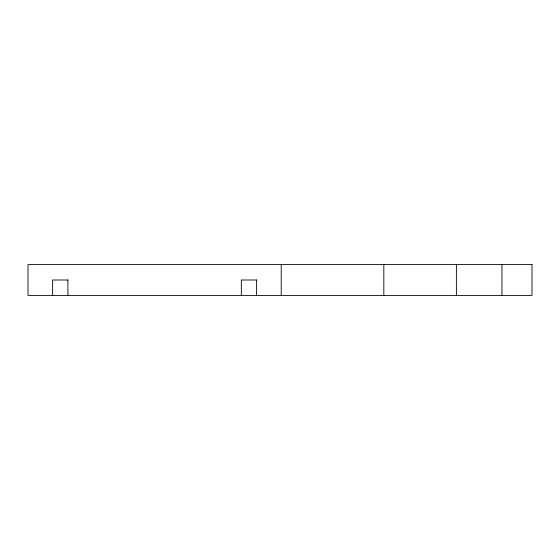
<?xml version="1.0" encoding="UTF-8"?>
<svg xmlns="http://www.w3.org/2000/svg" width="560" height="560" viewBox="0 0 560 560"><rect width="100%" height="100%" fill="white"/><g stroke="black" fill="none" stroke-linecap="round" stroke-linejoin="round"><path stroke-width="0.84" d="M68.026 280L52.626 280L52.626 295.407M256.718 280L241.318 280L241.318 295.407M501.942 264.593L501.942 295.407M456.386 264.593L456.386 295.407M383.831 264.593L383.831 295.407M281.225 264.593L281.225 295.407M256.599 280L256.599 295.407M67.907 280L67.907 295.407M532 264.593L28 264.593L28 295.407L532 295.407L532 264.593"/></g></svg>
